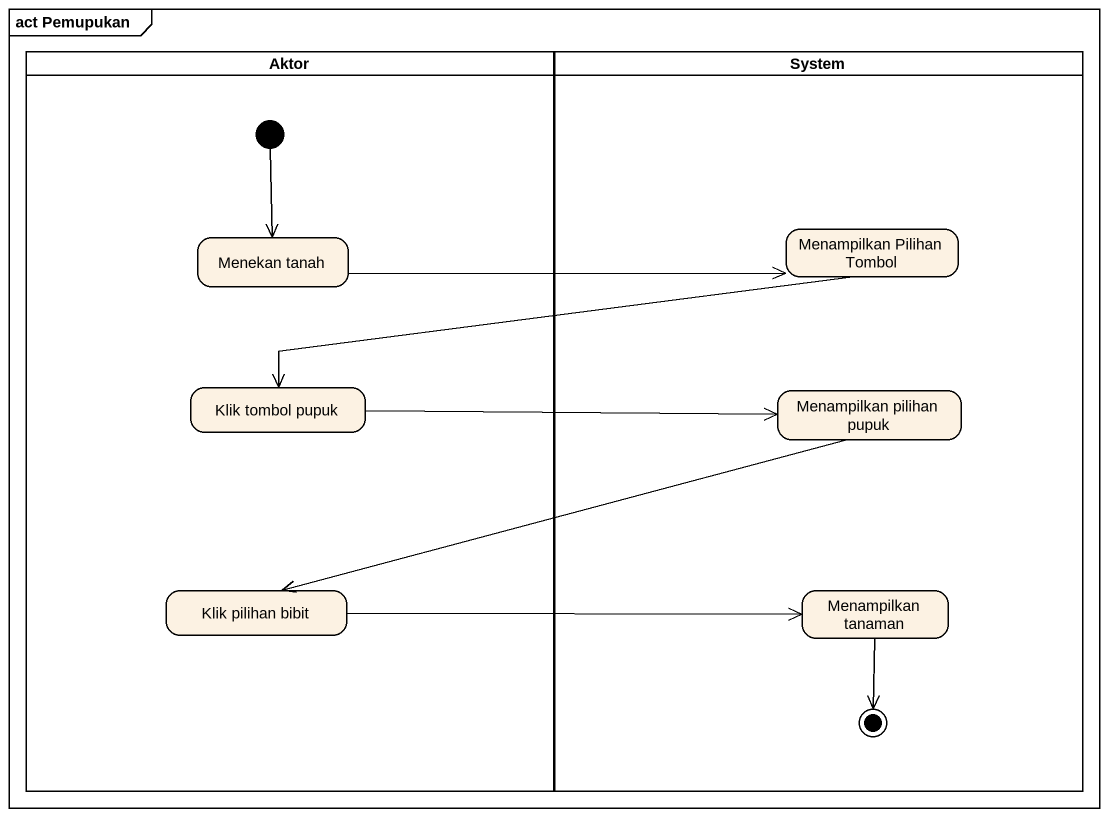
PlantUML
@startuml
mainframe act Pemupukan
hide empty description
state Aktor <<partition>> {
  state "Menekan tanah" as Menekan_tanah
  state "Klik tombol pupuk" as Klik_tombol_pupuk
  state "Klik pilihan bibit" as Klik_pilihan_bibit
  [*] --> Menekan_tanah
}
state System <<partition>> {
  state "Menampilkan Pilihan Tombol" as Menampilkan_Pilihan_Tombol
  state "Menampilkan pilihan pupuk" as Menampilkan_pilihan_pupuk
  state "Menampilkan tanaman" as Menampilkan_tanaman
  Menampilkan_tanaman --> [*]
}
Menekan_tanah -right-> Menampilkan_Pilihan_Tombol
Menampilkan_Pilihan_Tombol -left-> Klik_tombol_pupuk
Klik_tombol_pupuk -right-> Menampilkan_pilihan_pupuk
Menampilkan_pilihan_pupuk -left-> Klik_pilihan_bibit
Klik_pilihan_bibit -right-> Menampilkan_tanaman
@enduml
